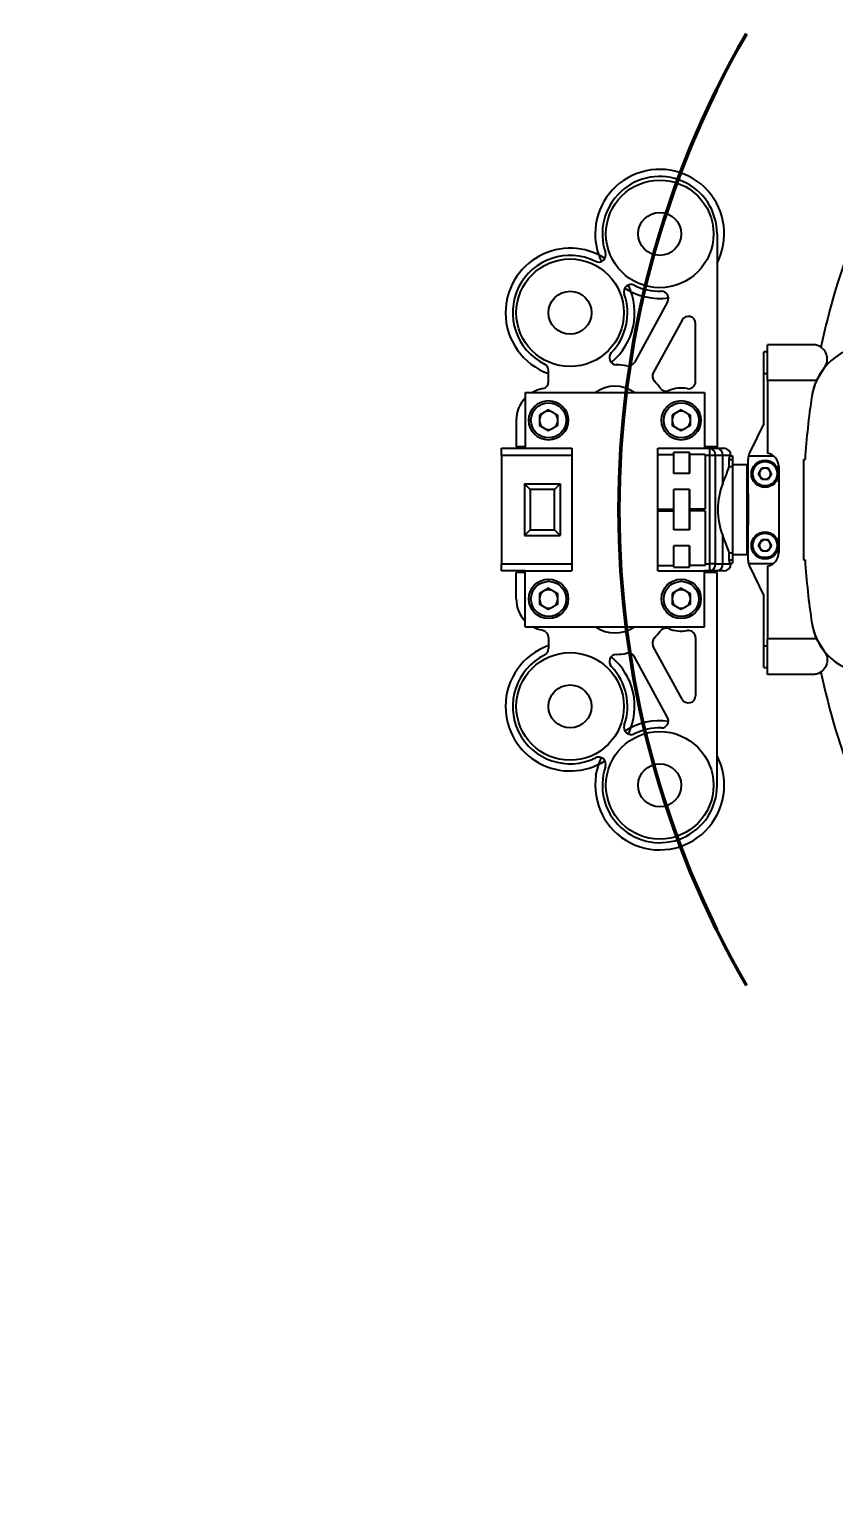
# Model space of a CAD drawing. Header units: millimetres. Extents: x -5269381 to 5270666, y -5269691 to 5270355.
# Drawn here: x 427.6 to 539.8, y 192.9 to 399.3 of the extents above; entities that cross this region are included whole.
import ezdxf

# ---------------------------------------------------------------- set-up
doc = ezdxf.new("R2010")
doc.units = ezdxf.units.MM

msp = doc.modelspace()

# ---------------------------------------------------------------- linework, layer by layer
at = {"color": 7, "linetype": 'Continuous', "lineweight": 40}
for p, q in [((523.44, 370.79), (523.44, 341.09)), ((516.54, 361.32), (511.91, 352.87)), ((518.56, 358.77), (514.54, 351.43)), ((520.44, 350.2), (520.44, 358.29)), ((536.8, 355.34), (530.47, 355.34)), ((530.47, 354.34), (529.97, 354.34)), ((499.94, 350.2), (499.94, 351.73)), ((529.97, 344.37), (529.97, 351.34)), ((529.97, 351.34), (530.47, 351.34)), ((538.36, 352.09), (537.29, 350.34)), ((537.29, 350.34), (530.47, 350.34)), ((530.47, 350.34), (530.47, 340.23)), ((496.69, 348.69), (496.69, 340.89)), ((496.69, 348.69), (521.69, 348.69)), ((521.69, 348.69), (521.69, 340.89)), ((495.44, 344.79), (495.44, 341.09)), ((499.94, 346.27), (498.66, 345.53)), ((498.66, 345.53), (498.66, 344.05)), ((499.94, 346.27), (501.22, 345.53)), ((501.22, 344.05), (501.22, 345.53)), ((518.44, 346.27), (517.16, 345.53)), ((517.16, 345.53), (517.16, 344.05)), ((518.44, 346.27), (519.72, 345.53)), ((519.72, 344.05), (519.72, 345.53)), ((499.94, 343.32), (498.66, 344.05)), ((501.22, 344.05), (499.94, 343.32)), ((518.44, 343.32), (517.16, 344.05)), ((519.72, 344.05), (518.44, 343.32)), ((529.97, 344.37), (527.97, 340.26)), ((493.37, 340.89), (496.69, 340.89)), ((496.69, 341.09), (495.44, 341.09)), ((496.69, 340.89), (503.19, 340.89)), ((503.19, 340.89), (503.19, 323.79)), ((515.19, 340.89), (521.69, 340.89)), ((515.19, 323.79), (515.19, 340.89)), ((523.44, 341.09), (521.69, 341.09)), ((521.69, 340.89), (522.42, 340.89)), ((522.42, 340.89), (523.45, 340.89)), ((493.37, 339.89), (493.37, 324.79)), ((515.19, 340.01), (517.39, 340.01)), ((517.39, 337.38), (517.39, 340.36)), ((517.39, 340.36), (519.59, 340.36)), ((517.39, 337.38), (517.39, 340.01)), ((519.59, 337.38), (519.59, 340.36)), ((521.79, 340.01), (519.59, 340.01)), ((519.59, 340.01), (519.59, 337.38)), ((521.79, 340.01), (521.79, 332.39)), ((522.42, 324.79), (522.42, 339.89)), ((523.19, 339.89), (523.19, 324.79)), ((524.22, 339.89), (523.19, 339.89)), ((524.22, 335.97), (524.22, 339.89)), ((525.14, 338.36), (525.14, 339.33)), ((525.14, 339.33), (525.57, 339.33)), ((525.27, 339.83), (525.57, 339.83)), ((525.37, 339.89), (525.37, 339.83)), ((525.57, 339.33), (525.57, 338.36)), ((527.57, 338.59), (525.57, 338.59)), ((527.77, 334.52), (527.77, 339.38)), ((527.82, 339.84), (531.32, 339.84)), ((535.47, 339.34), (535.7, 339.34)), ((535.47, 339.34), (535.47, 325.34)), ((519.59, 337.38), (517.39, 337.38)), ((525.14, 338.36), (525.57, 338.36)), ((527.77, 337.34), (527.57, 337.34)), ((529.23, 337.34), (529.68, 338.12)), ((529.68, 336.57), (529.23, 337.34)), ((530.57, 338.12), (529.68, 338.12)), ((529.68, 336.57), (530.57, 336.57)), ((531.01, 337.34), (530.57, 338.12)), ((531.01, 337.34), (530.57, 336.57)), ((532.04, 338.34), (532.04, 326.34)), ((497.37, 335.14), (496.57, 335.94)), ((496.57, 335.94), (501.57, 335.94)), ((496.57, 335.94), (496.57, 328.74)), ((500.77, 335.14), (497.37, 335.14)), ((497.37, 335.14), (497.37, 329.54)), ((500.77, 335.14), (501.57, 335.94)), ((500.77, 329.54), (500.77, 335.14)), ((501.57, 335.94), (501.57, 328.74)), ((519.59, 335.14), (517.39, 335.14)), ((517.39, 332.39), (517.39, 335.14)), ((517.39, 329.54), (517.39, 335.14)), ((519.59, 335.14), (519.59, 332.39)), ((519.59, 329.54), (519.59, 335.14)), ((515.19, 332.39), (517.39, 332.39)), ((521.79, 332.39), (519.59, 332.39)), ((515.19, 332.18), (517.39, 332.18)), ((517.39, 329.54), (517.39, 332.18)), ((521.79, 332.18), (519.59, 332.18)), ((519.59, 332.18), (519.59, 329.54)), ((521.79, 332.18), (521.79, 324.55)), ((497.37, 329.54), (496.57, 328.74)), ((496.57, 328.74), (501.57, 328.74)), ((497.37, 329.54), (500.77, 329.54)), ((500.77, 329.54), (501.57, 328.74)), ((519.59, 329.54), (517.39, 329.54)), ((524.22, 324.79), (524.22, 328.72)), ((527.77, 325.3), (527.77, 330.16)), ((517.39, 324.55), (517.39, 327.31)), ((519.59, 327.31), (517.39, 327.31)), ((517.39, 324.33), (517.39, 327.31)), ((519.59, 327.31), (519.59, 324.55)), ((519.59, 324.33), (519.59, 327.31)), ((525.14, 326.32), (525.57, 326.32)), ((525.14, 325.35), (525.14, 326.32)), ((525.57, 326.32), (525.57, 325.35)), ((525.57, 326.09), (527.57, 326.09)), ((527.57, 327.34), (527.77, 327.34)), ((529.23, 327.34), (529.68, 328.12)), ((529.68, 326.57), (529.23, 327.34)), ((530.57, 328.12), (529.68, 328.12)), ((529.68, 326.57), (530.57, 326.57)), ((531.01, 327.34), (530.57, 328.12)), ((531.01, 327.34), (530.57, 326.57)), ((515.19, 324.55), (517.39, 324.55)), ((517.39, 324.33), (519.59, 324.33)), ((521.79, 324.55), (519.59, 324.55)), ((523.19, 324.79), (524.22, 324.79)), ((525.14, 325.35), (525.57, 325.35)), ((525.27, 324.85), (525.57, 324.85)), ((525.37, 324.85), (525.37, 324.79)), ((527.82, 324.84), (531.32, 324.84)), ((527.97, 324.43), (529.97, 320.32)), ((530.47, 324.46), (530.47, 314.34)), ((535.47, 325.34), (535.7, 325.34)), ((496.69, 323.79), (493.37, 323.79)), ((496.69, 323.59), (495.44, 323.59)), ((495.44, 319.89), (495.44, 323.59)), ((496.69, 315.99), (496.69, 323.79)), ((496.69, 323.79), (503.19, 323.79)), ((515.19, 323.79), (521.69, 323.79)), ((521.69, 315.99), (521.69, 323.79)), ((522.42, 323.79), (521.69, 323.79)), ((523.44, 323.59), (521.69, 323.59)), ((523.45, 323.79), (522.42, 323.79)), ((523.44, 293.89), (523.44, 323.59)), ((499.94, 321.37), (498.66, 320.63)), ((498.66, 320.63), (498.66, 319.15)), ((499.94, 321.37), (501.22, 320.63)), ((501.22, 319.15), (501.22, 320.63)), ((518.44, 321.37), (517.16, 320.63)), ((517.16, 320.63), (517.16, 319.15)), ((518.44, 321.37), (519.72, 320.63)), ((519.72, 319.15), (519.72, 320.63)), ((529.97, 313.34), (529.97, 320.32)), ((499.94, 318.42), (498.66, 319.15)), ((501.22, 319.15), (499.94, 318.42)), ((518.44, 318.42), (517.16, 319.15)), ((519.72, 319.15), (518.44, 318.42)), ((496.69, 315.99), (521.69, 315.99)), ((499.94, 314.49), (499.94, 312.96)), ((520.44, 314.49), (520.44, 306.39)), ((537.29, 314.34), (530.47, 314.34)), ((537.29, 314.34), (538.36, 312.59)), ((516.54, 303.37), (511.91, 311.82)), ((518.56, 305.91), (514.54, 313.26)), ((529.97, 313.34), (530.47, 313.34)), ((529.97, 310.34), (530.47, 310.34)), ((536.8, 309.34), (530.47, 309.34))]:
    msp.add_line(p, q, dxfattribs=at)
at = {"color": 8, "linetype": 'Continuous', "lineweight": 40}
for p, q in [((503.19, 339.89), (493.37, 339.89)), ((522.42, 339.89), (521.79, 339.89)), ((493.37, 324.79), (503.19, 324.79)), ((521.79, 324.79), (522.42, 324.79))]:
    msp.add_line(p, q, dxfattribs=at)
at = {"color": 7, "linetype": 'Continuous', "lineweight": 40, "flags": 128}
for points in [[(530.47, 350.34), (530.47, 351.32), (530.47, 352.26), (530.47, 353.12), (530.47, 353.88), (530.47, 354.5), (530.47, 354.96), (530.47, 355.25), (530.47, 355.34)], [(529.97, 351.34), (529.97, 352.37), (529.97, 353.27), (529.97, 353.94), (529.97, 354.3), (529.97, 354.34)], [(499.12, 349.22), (498.37, 349.01), (497.7, 348.69)], [(493.37, 339.89), (493.37, 340.09), (493.37, 340.28), (493.37, 340.45), (493.37, 340.6), (493.37, 340.73), (493.37, 340.82), (493.37, 340.87), (493.37, 340.89)], [(522.42, 339.89), (522.42, 340.09), (522.42, 340.28), (522.42, 340.45), (522.42, 340.6), (522.42, 340.73), (522.42, 340.82), (522.42, 340.87), (522.42, 340.89)], [(523.45, 340.89), (523.66, 340.89), (523.85, 340.89), (524, 340.89), (524.13, 340.89), (524.24, 340.89), (524.31, 340.89), (524.36, 340.89), (524.37, 340.89)], [(523.19, 339.89), (523.12, 339.89), (523.03, 339.89), (522.94, 339.89), (522.85, 339.89), (522.74, 339.89), (522.64, 339.89), (522.53, 339.89), (522.42, 339.89)], [(525.37, 339.89), (525.35, 339.89), (525.3, 339.89), (525.2, 339.89), (525.08, 339.89), (524.91, 339.89), (524.71, 339.89), (524.49, 339.89), (524.22, 339.89)], [(525.57, 339.83), (525.57, 339.82), (525.57, 339.8), (525.57, 339.75), (525.57, 339.69), (525.57, 339.61), (525.57, 339.53), (525.57, 339.43), (525.57, 339.33)], [(527.57, 338.59), (527.57, 338.44), (527.57, 337.97), (527.57, 337.23), (527.57, 336.24), (527.57, 335.06), (527.57, 333.73), (527.57, 332.34)], [(525.57, 338.36), (525.57, 337.08), (525.57, 335.6), (525.57, 334.01), (525.57, 332.34), (525.57, 330.68), (525.57, 329.08), (525.57, 327.61), (525.57, 326.32)], [(527.77, 334.52), (527.77, 333.59), (527.77, 332.34)], [(527.57, 332.34), (527.57, 330.95), (527.57, 329.63), (527.57, 328.45), (527.57, 327.46), (527.57, 326.71), (527.57, 326.25), (527.57, 326.09)], [(527.77, 332.34), (527.77, 331.1), (527.77, 330.16)], [(493.37, 323.79), (493.37, 323.81), (493.37, 323.87), (493.37, 323.96), (493.37, 324.09), (493.37, 324.24), (493.37, 324.41), (493.37, 324.6), (493.37, 324.79)], [(523.19, 324.79), (523.12, 324.79), (523.03, 324.79), (522.94, 324.79), (522.85, 324.79), (522.74, 324.79), (522.64, 324.79), (522.53, 324.79), (522.42, 324.79)], [(522.42, 323.79), (522.42, 323.81), (522.42, 323.87), (522.42, 323.96), (522.42, 324.09), (522.42, 324.24), (522.42, 324.41), (522.42, 324.6), (522.42, 324.79)], [(524.22, 324.79), (524.49, 324.79), (524.71, 324.79), (524.91, 324.79), (525.08, 324.79), (525.2, 324.79), (525.3, 324.79), (525.35, 324.79), (525.37, 324.79)], [(525.57, 325.35), (525.57, 325.26), (525.57, 325.16), (525.57, 325.08), (525.57, 325), (525.57, 324.94), (525.57, 324.89), (525.57, 324.86), (525.57, 324.85)], [(524.37, 323.79), (524.36, 323.79), (524.31, 323.79), (524.24, 323.79), (524.13, 323.79), (524, 323.79), (523.85, 323.79), (523.66, 323.79), (523.45, 323.79)], [(499.12, 315.47), (498.37, 315.68), (497.7, 315.99)], [(530.47, 309.34), (530.47, 309.44), (530.47, 309.72), (530.47, 310.19), (530.47, 310.81), (530.47, 311.57), (530.47, 312.43), (530.47, 313.37), (530.47, 314.34)], [(529.97, 310.34), (529.97, 310.42), (529.97, 310.81), (529.97, 311.48), (529.97, 312.36), (529.97, 313.34)], [(506.55, 295.31), (506.98, 296.96), (507.31, 297.75)]]:
    msp.add_lwpolyline(points, dxfattribs=at)
at = {"color": 3, "lineweight": 40}
msp.add_circle((642.47, 332.34), 5270023.06, dxfattribs=at)
at = {"color": 7, "linetype": 'Continuous', "lineweight": 40}
for centre, radius in [((515.44, 370.79), 7.5), ((515.44, 370.79), 3), ((502.94, 359.79), 7.5), ((502.94, 359.79), 3), ((499.94, 344.79), 2.75), ((499.94, 344.79), 2.45), ((518.44, 344.79), 2.75), ((518.44, 344.79), 2.45), ((530.12, 337.34), 1.9), ((530.12, 337.34), 1.7), ((530.12, 327.34), 1.9), ((530.12, 327.34), 1.7), ((499.94, 319.89), 2.75), ((499.94, 319.89), 2.45), ((518.44, 319.89), 2.75), ((518.44, 319.89), 2.45), ((502.94, 304.89), 7.5), ((502.94, 304.89), 3), ((515.44, 293.89), 7.5), ((515.44, 293.89), 3)]:
    msp.add_circle(centre, radius, dxfattribs=at)
at = {"color": 3, "lineweight": 200}
msp.add_arc((642.47, 332.34), 132.72, 150, 210, dxfattribs=at)
at = {"color": 7, "linetype": 'Continuous', "lineweight": 40}
for centre, radius, start, end in [((642.47, 332.34), 107, 150, 167.7672), ((515.44, 370.79), 9, 332.734, 180), ((515.44, 370.79), 8, 0, 199.0231), ((515.44, 370.79), 9, 180, 205.3925), ((502.94, 359.79), 9, 57.303, 180), ((502.94, 359.79), 8, 63.6725, 243.6122), ((506.93, 367.86), 1, 243.6725, 19.0231), ((502.94, 359.79), 9, 309.6224, 25.3925), ((511.45, 362.73), 1, 63.6725, 199.0231), ((515.44, 370.79), 9, 237.303, 277.7567), ((515.44, 370.79), 8, 243.6725, 271.3873), ((502.94, 359.79), 8, 315.9918, 19.0231), ((515.66, 361.8), 1, 331.2739, 91.3873), ((502.94, 359.79), 9, 180, 250.5288), ((519.44, 358.29), 1, 360, 151.2739), ((544.81, 346.94), 8.25, 351.5, 171.5), ((509.41, 353.54), 1, 135.9918, 268.5385), ((498.94, 351.73), 1, 0, 63.6122), ((509.19, 344.79), 7.75, 77.8754, 88.5385), ((511.03, 353.35), 1, 257.8754, 331.2739), ((515.41, 350.95), 1, 151.2739, 224.6723), ((498.94, 350.2), 1, 280.4757, 0), ((509.19, 344.79), 4.75, 55.1903, 124.8097), ((509.19, 344.79), 7.75, 35.4451, 44.6723), ((516.32, 349.87), 1, 215.4451, 292.6903), ((518.44, 344.79), 4.5, 79.5243, 112.6903), ((519.44, 350.2), 1, 259.5243, 0), ((544.81, 346.94), 8.25, 155.6327, 171.5), ((499.94, 344.79), 4.5, 136.2383, 180), ((642.47, 332.34), 107, 171.5, 176.249), ((499.94, 344.79), 1.28, 120, 180), ((499.94, 344.79), 1.28, 180, 240), ((499.94, 344.79), 1.28, 60, 120), ((499.94, 344.79), 1.28, 360, 60), ((499.94, 344.79), 1.28, 300, 360), ((518.44, 344.79), 1.28, 120, 180), ((518.44, 344.79), 1.28, 180, 240), ((518.44, 344.79), 1.28, 60, 120), ((518.44, 344.79), 1.28, 0, 60), ((518.44, 344.79), 1.28, 300, 0), ((499.94, 344.79), 1.28, 240, 300), ((518.44, 344.79), 1.28, 240, 300), ((522.29, 340), 0.908, 353.5835, 81.6623), ((523.32, 340), 0.908, 353.5833, 81.6629), ((524.37, 339.89), 1, 0, 90), ((529.77, 339.38), 2, 166.6956, 180), ((529.77, 339.38), 2, 154.0809, 166.6956), ((530.12, 338.34), 1.92, 0, 79.4967), ((530.12, 337.34), 0.773, 150, 210), ((530.12, 337.34), 0.773, 90, 150), ((530.12, 337.34), 0.773, 210, 270), ((530.12, 337.34), 0.773, 30, 90), ((530.12, 337.34), 0.773, 270, 330), ((530.12, 337.34), 0.773, 330, 30), ((530.12, 327.34), 0.773, 150, 210), ((530.12, 327.34), 0.772, 90, 150), ((530.12, 327.34), 0.773, 210, 270), ((530.12, 327.34), 0.773, 30, 90), ((530.12, 327.34), 0.773, 270, 330), ((530.12, 326.34), 1.92, 280.5033, 0), ((530.12, 327.34), 0.773, 330, 30), ((522.29, 324.69), 0.908, 278.3367, 6.4167), ((523.32, 324.69), 0.908, 278.3377, 6.4164), ((524.37, 324.79), 1, 270, 0), ((529.77, 325.3), 2, 180, 193.3044), ((529.77, 325.3), 2, 193.3044, 205.9191), ((642.47, 332.34), 107, 183.751, 188.5), ((499.94, 319.89), 4.5, 180, 223.7617), ((499.94, 319.89), 1.28, 120, 180), ((499.94, 319.89), 1.28, 180, 240), ((499.94, 319.89), 1.28, 60, 120), ((499.94, 319.89), 1.28, 0, 60), ((499.94, 319.89), 1.28, 300, 0), ((518.44, 319.89), 1.28, 120, 180), ((518.44, 319.89), 1.28, 180, 240), ((518.44, 319.89), 1.28, 60, 120), ((518.44, 319.89), 1.28, 0, 60), ((518.44, 319.89), 1.28, 300, 0), ((499.94, 319.89), 1.28, 240, 300), ((518.44, 319.89), 1.28, 240, 300), ((544.81, 317.75), 8.25, 188.5, 8.5), ((509.19, 319.89), 4.75, 235.1903, 304.8097), ((516.32, 314.82), 1, 67.3097, 144.5549), ((518.44, 319.89), 4.5, 247.3097, 280.4757), ((544.81, 317.75), 8.25, 188.5, 204.3673), ((498.94, 314.49), 1, 0, 79.5243), ((515.41, 313.74), 1, 135.3277, 208.7261), ((509.19, 319.89), 7.75, 315.3277, 324.5549), ((519.44, 314.49), 1, 0, 100.4757), ((502.94, 304.89), 9, 109.4712, 180), ((502.94, 304.89), 8, 116.3878, 296.3275), ((498.94, 312.96), 1, 296.3878, 0), ((509.41, 311.15), 1, 91.4615, 224.0082), ((502.94, 304.89), 9, 334.6075, 50.3776), ((509.19, 319.89), 7.75, 271.4615, 282.1246), ((511.03, 311.34), 1, 28.7261, 102.1246), ((502.94, 304.89), 8, 340.9769, 44.0082), ((642.47, 332.34), 107, 192.2328, 210), ((519.44, 306.39), 1, 208.7261, 0), ((502.94, 304.89), 9, 180, 302.697), ((515.66, 302.89), 1, 268.6127, 28.7261), ((511.45, 301.96), 1, 160.9769, 296.3275), ((515.44, 293.89), 9, 82.2433, 122.697), ((515.44, 293.89), 8, 88.6127, 116.3275), ((515.44, 293.89), 9, 170.9689, 27.266), ((506.93, 296.83), 1, 340.9769, 116.3275), ((515.44, 293.89), 8, 160.9769, 0)]:
    msp.add_arc(centre, radius, start, end, dxfattribs=at)
msp.add_ellipse((530.58, 332.34), major_axis=(0, 8.5), ratio=0.826667, start_param=1.129762, end_param=2.011831, dxfattribs=at)
for points, knots in [([(538.36, 352.09), (538.48, 352.28), (538.72, 352.65), (538.84, 353.33), (538.72, 354.09), (538.21, 354.89), (537.49, 355.28), (536.97, 355.34), (536.8, 355.34), (536.8, 355.34)], [0, 0, 0, 0, 0.105029, 0.209689, 0.355926, 0.562097, 0.857795, 0.99786, 1, 1, 1, 1]), ([(525.14, 339.33), (525.14, 339.39), (525.15, 339.5), (525.17, 339.64), (525.2, 339.76), (525.24, 339.82), (525.26, 339.83), (525.27, 339.83)], [0, 0, 0, 0, 0.204823, 0.409465, 0.618964, 0.836819, 1, 1, 1, 1]), ([(524.22, 335.97), (524.37, 336.33), (524.72, 337.19), (524.99, 337.93), (525.14, 338.36)], [0, 0, 0, 0, 0.414445, 1, 1, 1, 1]), ([(525.14, 326.32), (524.91, 326.94), (524.63, 327.69), (524.29, 328.56), (524.22, 328.72)], [0, 0, 0, 0, 0.823575, 1, 1, 1, 1]), ([(525.27, 324.85), (525.26, 324.86), (525.23, 324.87), (525.19, 324.96), (525.16, 325.09), (525.14, 325.23), (525.14, 325.32), (525.14, 325.35)], [0, 0, 0, 0, 0.221331, 0.442616, 0.664271, 0.880149, 1, 1, 1, 1]), ([(538.36, 312.59), (538.48, 312.41), (538.72, 312.04), (538.84, 311.36), (538.72, 310.59), (538.21, 309.8), (537.49, 309.41), (536.97, 309.34), (536.8, 309.34), (536.8, 309.34)], [0, 0, 0, 0, 0.105029, 0.209689, 0.355927, 0.562098, 0.857795, 0.99786, 1, 1, 1, 1])]:
    msp.add_open_spline(points, degree=3, knots=knots, dxfattribs=at)

doc.saveas('drawing.dxf')
